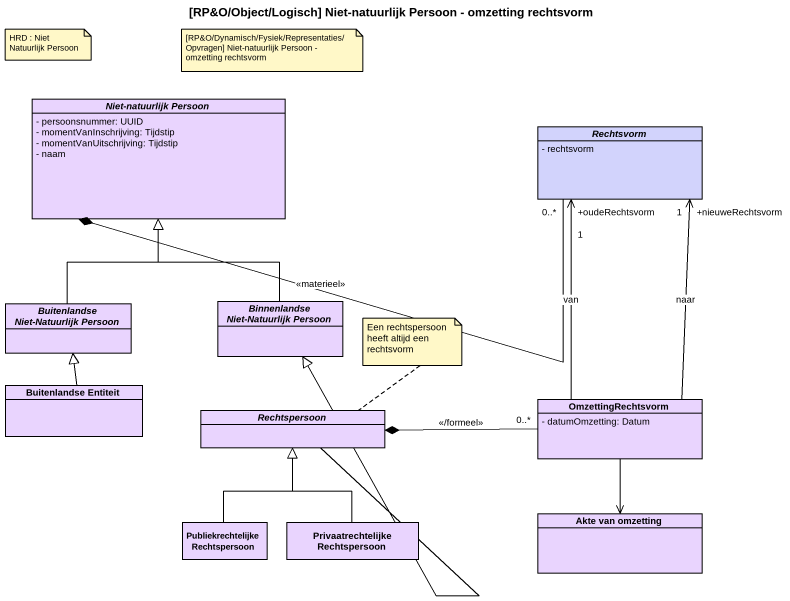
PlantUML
@startuml
title [RP&O/Object/Logisch] Niet-natuurlijk Persoon - omzetting rechtsvorm
hide circle
hide empty members
skinparam classAttributeIconSize 0
abstract class "Niet-natuurlijk Persoon" as Niet_natuurlijk_Persoon #E9D4FE {
  - persoonsnummer: UUID
  - momentVanInschrijving: Tijdstip
  - momentVanUitschrijving: Tijdstip
  - naam
}
abstract class Rechtsvorm #D2D3FC {
  - rechtsvorm
}
abstract class "Buitenlandse Niet-Natuurlijk Persoon" as Buitenlandse_Niet #E9D4FE
abstract class "Binnenlandse Niet-Natuurlijk Persoon" as Binnenlandse_Niet #E9D4FE
class "Buitenlandse Entiteit" as Buitenlandse_Entiteit #E9D4FE
abstract class Rechtspersoon #E9D4FE
class OmzettingRechtsvorm #E9D4FE {
  - datumOmzetting: Datum
}
class "Publiekrechtelijke Rechtspersoon" as Publiekrechtelijke #E9D4FE
class "Privaatrechtelijke Rechtspersoon" as Privaatrechtelijke #E9D4FE
class "Akte van omzetting" as Akte_van_omzetting #E9D4FE
Rechtsvorm "0..*" -left-* Niet_natuurlijk_Persoon : <<materieel>>
Buitenlandse_Niet -up-|> Niet_natuurlijk_Persoon
Binnenlandse_Niet -up-|> Niet_natuurlijk_Persoon
Buitenlandse_Entiteit -up-|> Buitenlandse_Niet
Rechtspersoon -up-|> Binnenlandse_Niet
OmzettingRechtsvorm -up-> "+nieuweRechtsvorm\n1" Rechtsvorm : naar
OmzettingRechtsvorm -up-> "+oudeRechtsvorm\n1" Rechtsvorm : van
OmzettingRechtsvorm "0..*" -left-* Rechtspersoon : <</formeel>>
OmzettingRechtsvorm --> Akte_van_omzetting
Publiekrechtelijke -up-|> Rechtspersoon
Privaatrechtelijke -up-|> Rechtspersoon
note as N1
  HRD : Niet Natuurlijk Persoon
end note
note as N2
  [RP&O/Dynamisch/Fysiek/Representaties/Opvragen] Niet-natuurlijk Persoon - omzetting rechtsvorm
end note
note top of Rechtspersoon : Een rechtspersoon heeft altijd een rechtsvorm
@enduml
